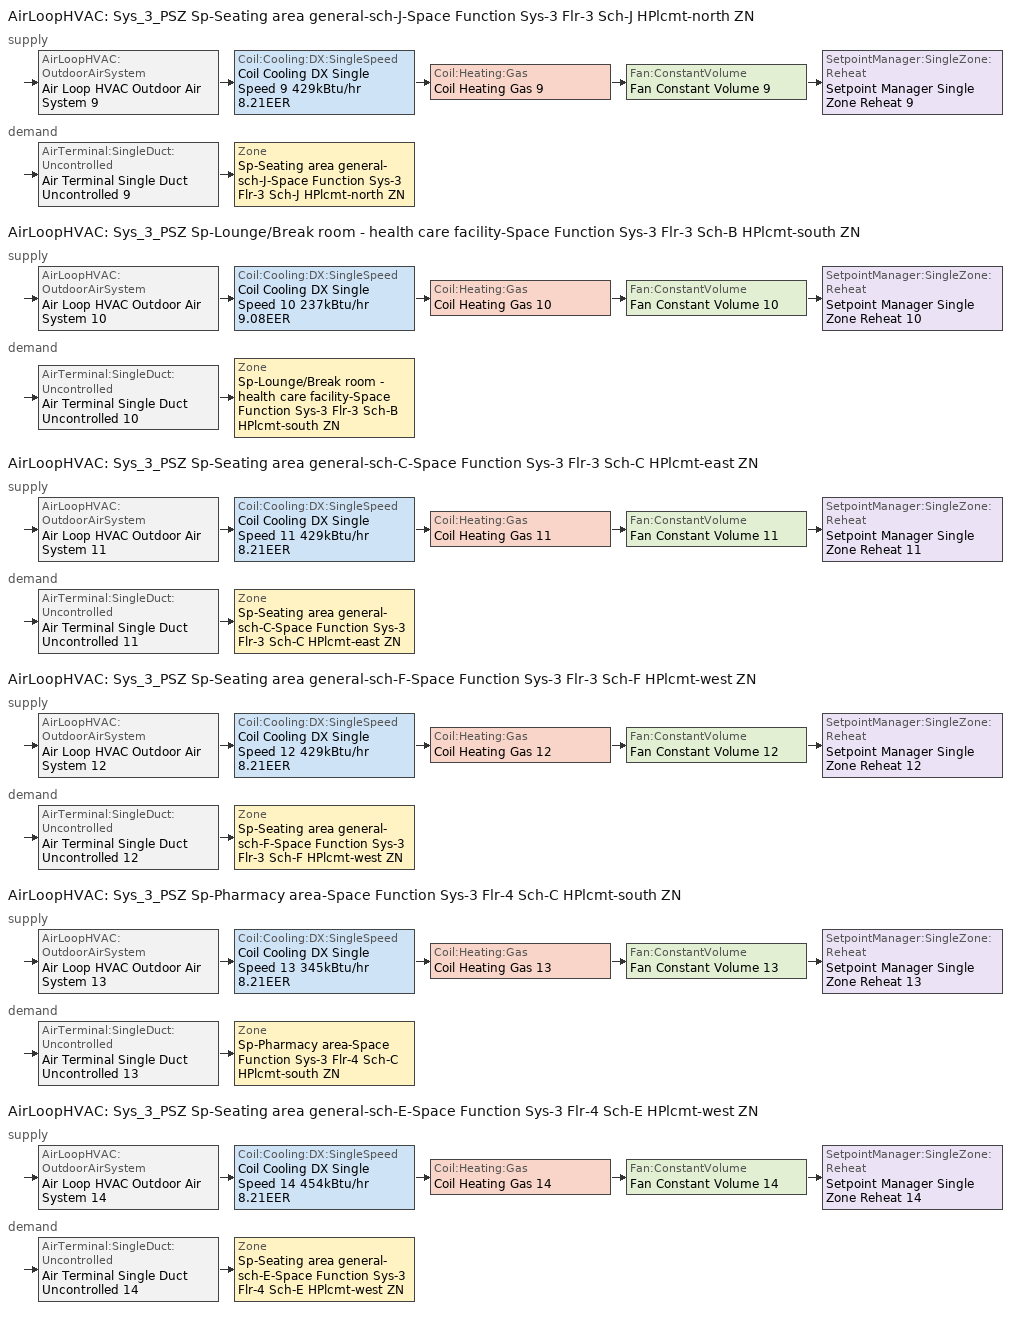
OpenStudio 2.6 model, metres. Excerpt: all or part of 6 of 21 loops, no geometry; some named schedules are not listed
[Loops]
AirLoopHVAC 'Sys_3_PSZ Sp-Seating area general-sch-J-Space Function Sys-3 Flr-3 Sch-J HPlcmt-north ZN'
 supply: AirLoopHVAC:OutdoorAirSystem 'Air Loop HVAC Outdoor Air System 9' > Coil:Cooling:DX:SingleSpeed 'Coil Cooling DX Single Speed 9 429kBtu/hr 8.21EER' > Coil:Heating:Gas 'Coil Heating Gas 9' > Fan:ConstantVolume 'Fan Constant Volume 9' > SetpointManager:SingleZone:Reheat 'Setpoint Manager Single Zone Reheat 9'
 demand: AirTerminal:SingleDuct:Uncontrolled 'Air Terminal Single Duct Uncontrolled 9' > Zone 'Sp-Seating area general-sch-J-Space Function Sys-3 Flr-3 Sch-J HPlcmt-north ZN'
AirLoopHVAC 'Sys_3_PSZ Sp-Lounge/Break room - health care facility-Space Function Sys-3 Flr-3 Sch-B HPlcmt-south ZN'
 supply: AirLoopHVAC:OutdoorAirSystem 'Air Loop HVAC Outdoor Air System 10' > Coil:Cooling:DX:SingleSpeed 'Coil Cooling DX Single Speed 10 237kBtu/hr 9.08EER' > Coil:Heating:Gas 'Coil Heating Gas 10' > Fan:ConstantVolume 'Fan Constant Volume 10' > SetpointManager:SingleZone:Reheat 'Setpoint Manager Single Zone Reheat 10'
 demand: AirTerminal:SingleDuct:Uncontrolled 'Air Terminal Single Duct Uncontrolled 10' > Zone 'Sp-Lounge/Break room - health care facility-Space Function Sys-3 Flr-3 Sch-B HPlcmt-south ZN'
AirLoopHVAC 'Sys_3_PSZ Sp-Seating area general-sch-C-Space Function Sys-3 Flr-3 Sch-C HPlcmt-east ZN'
 supply: AirLoopHVAC:OutdoorAirSystem 'Air Loop HVAC Outdoor Air System 11' > Coil:Cooling:DX:SingleSpeed 'Coil Cooling DX Single Speed 11 429kBtu/hr 8.21EER' > Coil:Heating:Gas 'Coil Heating Gas 11' > Fan:ConstantVolume 'Fan Constant Volume 11' > SetpointManager:SingleZone:Reheat 'Setpoint Manager Single Zone Reheat 11'
 demand: AirTerminal:SingleDuct:Uncontrolled 'Air Terminal Single Duct Uncontrolled 11' > Zone 'Sp-Seating area general-sch-C-Space Function Sys-3 Flr-3 Sch-C HPlcmt-east ZN'
AirLoopHVAC 'Sys_3_PSZ Sp-Seating area general-sch-F-Space Function Sys-3 Flr-3 Sch-F HPlcmt-west ZN'
 supply: AirLoopHVAC:OutdoorAirSystem 'Air Loop HVAC Outdoor Air System 12' > Coil:Cooling:DX:SingleSpeed 'Coil Cooling DX Single Speed 12 429kBtu/hr 8.21EER' > Coil:Heating:Gas 'Coil Heating Gas 12' > Fan:ConstantVolume 'Fan Constant Volume 12' > SetpointManager:SingleZone:Reheat 'Setpoint Manager Single Zone Reheat 12'
 demand: AirTerminal:SingleDuct:Uncontrolled 'Air Terminal Single Duct Uncontrolled 12' > Zone 'Sp-Seating area general-sch-F-Space Function Sys-3 Flr-3 Sch-F HPlcmt-west ZN'
AirLoopHVAC 'Sys_3_PSZ Sp-Pharmacy area-Space Function Sys-3 Flr-4 Sch-C HPlcmt-south ZN'
 supply: AirLoopHVAC:OutdoorAirSystem 'Air Loop HVAC Outdoor Air System 13' > Coil:Cooling:DX:SingleSpeed 'Coil Cooling DX Single Speed 13 345kBtu/hr 8.21EER' > Coil:Heating:Gas 'Coil Heating Gas 13' > Fan:ConstantVolume 'Fan Constant Volume 13' > SetpointManager:SingleZone:Reheat 'Setpoint Manager Single Zone Reheat 13'
 demand: AirTerminal:SingleDuct:Uncontrolled 'Air Terminal Single Duct Uncontrolled 13' > Zone 'Sp-Pharmacy area-Space Function Sys-3 Flr-4 Sch-C HPlcmt-south ZN'
AirLoopHVAC 'Sys_3_PSZ Sp-Seating area general-sch-E-Space Function Sys-3 Flr-4 Sch-E HPlcmt-west ZN'
 supply: AirLoopHVAC:OutdoorAirSystem 'Air Loop HVAC Outdoor Air System 14' > Coil:Cooling:DX:SingleSpeed 'Coil Cooling DX Single Speed 14 454kBtu/hr 8.21EER' > Coil:Heating:Gas 'Coil Heating Gas 14' > Fan:ConstantVolume 'Fan Constant Volume 14' > SetpointManager:SingleZone:Reheat 'Setpoint Manager Single Zone Reheat 14'
 demand: AirTerminal:SingleDuct:Uncontrolled 'Air Terminal Single Duct Uncontrolled 14' > Zone 'Sp-Seating area general-sch-E-Space Function Sys-3 Flr-4 Sch-E HPlcmt-west ZN'
[Sizing:Zone] Zone Cooling Design Supply Air Temperature Input Method=SupplyAirTemperature; Zone Cooling Design Supply Air Temperature {C}=13; Zone Cooling Design Supply Air Temperature Difference {deltaC}=11.11; Zone Heating Design Supply Air Temperature Input Method=SupplyAirTemperature; Zone Heating Design Supply Air Temperature {C}=43; Zone Heating Design Supply Air Temperature Difference {deltaC}=11.11; Zone Cooling Design Supply Air Humidity Ratio {kg-H2O/kg-air}=0.0085; Zone Heating Design Supply Air Humidity Ratio {kg-H2O/kg-air}=0.008; Zone Heating Sizing Factor=1.3; Zone Cooling Sizing Factor=1.1; Cooling Design Air Flow Method=DesignDay; Heating Design Air Flow Method=DesignDay; Account for Dedicated Outdoor Air System=No; Dedicated Outdoor Air System Control Strategy=NeutralSupplyAir; Dedicated Outdoor Air Low Setpoint Temperature for Design {C}=autosize; Dedicated Outdoor Air High Setpoint Temperature for Design {C}=autosize
Sp-Seating area general-sch-J-Space Function Sys-3 Flr-3 Sch-J HPlcmt-north ZN; Sp-Lounge/Break room - health care facility-Space Function Sys-3 Flr-3 Sch-B HPlcmt-south ZN; Sp-Seating area general-sch-C-Space Function Sys-3 Flr-3 Sch-C HPlcmt-east ZN; Sp-Seating area general-sch-F-Space Function Sys-3 Flr-3 Sch-F HPlcmt-west ZN; Sp-Pharmacy area-Space Function Sys-3 Flr-4 Sch-C HPlcmt-south ZN; Sp-Seating area general-sch-E-Space Function Sys-3 Flr-4 Sch-E HPlcmt-west ZN
[Zone equipment]
Sp-Seating area general-sch-J-Space Function Sys-3 Flr-3 Sch-J HPlcmt-north ZN: Air Terminal Single Duct Uncontrolled 9, Zone HVAC Baseboard Convective Water 9
Sp-Lounge/Break room - health care facility-Space Function Sys-3 Flr-3 Sch-B HPlcmt-south ZN: Air Terminal Single Duct Uncontrolled 10, Zone HVAC Baseboard Convective Water 10
Sp-Seating area general-sch-C-Space Function Sys-3 Flr-3 Sch-C HPlcmt-east ZN: Air Terminal Single Duct Uncontrolled 11, Zone HVAC Baseboard Convective Water 11
Sp-Seating area general-sch-F-Space Function Sys-3 Flr-3 Sch-F HPlcmt-west ZN: Air Terminal Single Duct Uncontrolled 12, Zone HVAC Baseboard Convective Water 12
Sp-Pharmacy area-Space Function Sys-3 Flr-4 Sch-C HPlcmt-south ZN: Air Terminal Single Duct Uncontrolled 13, Zone HVAC Baseboard Convective Water 13
Sp-Seating area general-sch-E-Space Function Sys-3 Flr-4 Sch-E HPlcmt-west ZN: Air Terminal Single Duct Uncontrolled 14, Zone HVAC Baseboard Convective Water 14
[AirLoopHVAC] Design Supply Air Flow Rate {m3/s}=AutoSize
Name | Availability Schedule
Sys_3_PSZ Sp-Seating area general-sch-J-Space Function Sys-3 Flr-3 Sch-J HPlcmt-north ZN | Sys_3_PSZ Sp-Seating area general-sch-J-Space Function Sys-3 Flr-3 Sch-J HPlcmt-north ZN Occ Sch
Sys_3_PSZ Sp-Lounge/Break room - health care facility-Space Function Sys-3 Flr-3 Sch-B HPlcmt-south ZN | Sys_3_PSZ Sp-Lounge/Break room - health care facility-Space Function Sys-3 Flr-3 Sch-B HPlcmt-south ZN Occ Sch
Sys_3_PSZ Sp-Seating area general-sch-C-Space Function Sys-3 Flr-3 Sch-C HPlcmt-east ZN | Sys_3_PSZ Sp-Seating area general-sch-C-Space Function Sys-3 Flr-3 Sch-C HPlcmt-east ZN Occ Sch
Sys_3_PSZ Sp-Seating area general-sch-F-Space Function Sys-3 Flr-3 Sch-F HPlcmt-west ZN | Sys_3_PSZ Sp-Seating area general-sch-F-Space Function Sys-3 Flr-3 Sch-F HPlcmt-west ZN Occ Sch
Sys_3_PSZ Sp-Pharmacy area-Space Function Sys-3 Flr-4 Sch-C HPlcmt-south ZN | Sys_3_PSZ Sp-Pharmacy area-Space Function Sys-3 Flr-4 Sch-C HPlcmt-south ZN Occ Sch
Sys_3_PSZ Sp-Seating area general-sch-E-Space Function Sys-3 Flr-4 Sch-E HPlcmt-west ZN | Sys_3_PSZ Sp-Seating area general-sch-E-Space Function Sys-3 Flr-4 Sch-E HPlcmt-west ZN Occ Sch
[Sizing:System] Type of Load to Size On=Sensible; Design Outdoor Air Flow Rate {m3/s}=Autosize; Minimum System Air Flow Ratio=1; Preheat Design Temperature {C}=7; Preheat Design Humidity Ratio {kg-H2O/kg-Air}=0.008; Precool Design Temperature {C}=13; Precool Design Humidity Ratio {kg-H2O/kg-Air}=0.008; Central Cooling Design Supply Air Temperature {C}=13; Central Heating Design Supply Air Temperature {C}=43; Sizing Option=NonCoincident; 100% Outdoor Air in Cooling=No; 100% Outdoor Air in Heating=No; Central Cooling Design Supply Air Humidity Ratio {kg-H2O/kg-Air}=0.0085; Central Heating Design Supply Air Humidity Ratio {kg-H2O/kg-Air}=0.008; Cooling Design Air Flow Method=DesignDay; Cooling Design Air Flow Rate {m3/s}=0; Heating Design Air Flow Method=DesignDay; Heating Design Air Flow Rate {m3/s}=0; System Outdoor Air Method=ZoneSum; Zone Maximum Outdoor Air Fraction=1; Cooling Supply Air Flow Rate Per Floor Area {m3/s-m2}=0.00996765; Cooling Fraction of Autosized Cooling Supply Air Flow Rate=1; Cooling Supply Air Flow Rate Per Unit Cooling Capacity {m3/s-W}=3.94755e-05; Heating Supply Air Flow Rate Per Floor Area {m3/s-m2}=0.00996765; Heating Fraction of Autosized Heating Supply Air Flow Rate=1; Heating Fraction of Autosized Cooling Supply Air Flow Rate=1; Heating Supply Air Flow Rate Per Unit Heating Capacity {m3/s-W}=3.15882e-05; Cooling Design Capacity Method=CoolingDesignCapacity; Cooling Design Capacity {W}=autosize; Cooling Design Capacity Per Floor Area {W/m2}=234.7; Fraction of Autosized Cooling Design Capacity=1; Heating Design Capacity Method=HeatingDesignCapacity; Heating Design Capacity {W}=autosize; Heating Design Capacity Per Floor Area {W/m2}=157; Fraction of Autosized Heating Design Capacity=1; Central Cooling Capacity Control Method=OnOff
Sys_3_PSZ Sp-Seating area general-sch-J-Space Function Sys-3 Flr-3 Sch-J HPlcmt-north ZN; Sys_3_PSZ Sp-Lounge/Break room - health care facility-Space Function Sys-3 Flr-3 Sch-B HPlcmt-south ZN; Sys_3_PSZ Sp-Seating area general-sch-C-Space Function Sys-3 Flr-3 Sch-C HPlcmt-east ZN; Sys_3_PSZ Sp-Seating area general-sch-F-Space Function Sys-3 Flr-3 Sch-F HPlcmt-west ZN; Sys_3_PSZ Sp-Pharmacy area-Space Function Sys-3 Flr-4 Sch-C HPlcmt-south ZN; Sys_3_PSZ Sp-Seating area general-sch-E-Space Function Sys-3 Flr-4 Sch-E HPlcmt-west ZN
[Fan:ConstantVolume] Availability Schedule=Always On Discrete; Fan Efficiency=0.39975; Pressure Rise {Pa}=640; Maximum Flow Rate {m3/s}=AutoSize; Motor Efficiency=0.615
Fan Constant Volume 9; Fan Constant Volume 10; Fan Constant Volume 11; Fan Constant Volume 12; Fan Constant Volume 13; Fan Constant Volume 14
[Coil:Heating:Gas] Availability Schedule=Always On Discrete; Gas Burner Efficiency=0.81; Nominal Capacity {W}=AutoSize; Parasitic Electric Load {W}=0; Part Load Fraction Correlation Curve=FURNACE-EFFPLR-NECB2011; Parasitic Gas Load {W}=0
Coil Heating Gas 9; Coil Heating Gas 10; Coil Heating Gas 11; Coil Heating Gas 12; Coil Heating Gas 13; Coil Heating Gas 14
[Coil:Cooling:DX:SingleSpeed] Availability Schedule=Always On Discrete; Rated Total Cooling Capacity {W}=autosize; Rated Sensible Heat Ratio=autosize; Rated Air Flow Rate {m3/s}=autosize; Rated Evaporator Fan Power Per Volume Flow Rate {W/(m3/s)}=773.3; Total Cooling Capacity Function of Temperature Curve=DXCOOL-NECB2011-REF-CAPFT; Total Cooling Capacity Function of Flow Fraction Curve=DXCOOL-NECB2011-REF-CAPFFLOW; Energy Input Ratio Function of Temperature Curve=DXCOOL-NECB2011-REF-COOLEIRFT; Energy Input Ratio Function of Flow Fraction Curve=DXCOOL-NECB2011-REF-COOLEIRFFLOW; Part Load Fraction Correlation Curve=DXCOOL-NECB2011-REF-COOLPLFFPLR; Condenser Type=AirCooled; Evaporative Condenser Effectiveness=0; Evaporative Condenser Air Flow Rate {m3/s}=Autosize; Evaporative Condenser Pump Rated Power Consumption {W}=Autosize; Crankcase Heater Capacity {W}=0; Maximum Outdoor Dry-Bulb Temperature for Crankcase Heater Operation {C}=0; Basin Heater Capacity {W/K}=0; Basin Heater Setpoint Temperature {C}=10
Name | Rated COP {W/W}
Coil Cooling DX Single Speed 9 429kBtu/hr 8.21EER; Coil Cooling DX Single Speed 11 429kBtu/hr 8.21EER; Coil Cooling DX Single Speed 12 429kBtu/hr 8.21EER | 3.05097
Coil Cooling DX Single Speed 10 237kBtu/hr 9.08EER | 3.23793
Coil Cooling DX Single Speed 13 345kBtu/hr 8.21EER | 2.99721
Coil Cooling DX Single Speed 14 454kBtu/hr 8.21EER | 3.06723
[Controller:OutdoorAir] Minimum Outdoor Air Flow Rate {m3/s}=autosize; Maximum Outdoor Air Flow Rate {m3/s}=Autosize; Economizer Control Type=DifferentialEnthalpy; Economizer Control Action Type=ModulateFlow; Lockout Type=NoLockout; Minimum Limit Type=FixedMinimum; High Humidity Control=No; Heat Recovery Bypass Control Type=BypassWhenOAFlowGreaterThanMinimum
Name | Minimum Outdoor Air Schedule | Controller Mechanical Ventilation
Controller Outdoor Air 9 | Sys_3_PSZ Sp-Seating area general-sch-J-Space Function Sys-3 Flr-3 Sch-J HPlcmt-north ZN Occ Sch | Controller Mechanical Ventilation 9
Controller Outdoor Air 10 | Sys_3_PSZ Sp-Lounge/Break room - health care facility-Space Function Sys-3 Flr-3 Sch-B HPlcmt-south ZN Occ Sch | Controller Mechanical Ventilation 10
Controller Outdoor Air 11 | Sys_3_PSZ Sp-Seating area general-sch-C-Space Function Sys-3 Flr-3 Sch-C HPlcmt-east ZN Occ Sch | Controller Mechanical Ventilation 11
Controller Outdoor Air 12 | Sys_3_PSZ Sp-Seating area general-sch-F-Space Function Sys-3 Flr-3 Sch-F HPlcmt-west ZN Occ Sch | Controller Mechanical Ventilation 12
Controller Outdoor Air 13 | Sys_3_PSZ Sp-Pharmacy area-Space Function Sys-3 Flr-4 Sch-C HPlcmt-south ZN Occ Sch | Controller Mechanical Ventilation 13
Controller Outdoor Air 14 | Sys_3_PSZ Sp-Seating area general-sch-E-Space Function Sys-3 Flr-4 Sch-E HPlcmt-west ZN Occ Sch | Controller Mechanical Ventilation 14
[Controller:MechanicalVentilation] Availability Schedule=Always On Discrete; System Outdoor Air Method=ZoneSum
Controller Mechanical Ventilation 9; Controller Mechanical Ventilation 10; Controller Mechanical Ventilation 11; Controller Mechanical Ventilation 12; Controller Mechanical Ventilation 13; Controller Mechanical Ventilation 14
[AirLoopHVAC:OutdoorAirSystem]
Name | Controller
Air Loop HVAC Outdoor Air System 9 | Controller Outdoor Air 9
Air Loop HVAC Outdoor Air System 10 | Controller Outdoor Air 10
Air Loop HVAC Outdoor Air System 11 | Controller Outdoor Air 11
Air Loop HVAC Outdoor Air System 12 | Controller Outdoor Air 12
Air Loop HVAC Outdoor Air System 13 | Controller Outdoor Air 13
Air Loop HVAC Outdoor Air System 14 | Controller Outdoor Air 14
[SetpointManager:SingleZone:Reheat] Minimum Supply Air Temperature {C}=13; Maximum Supply Air Temperature {C}=43
Name | Control Zone
Setpoint Manager Single Zone Reheat 9 | Sp-Seating area general-sch-J-Space Function Sys-3 Flr-3 Sch-J HPlcmt-north ZN
Setpoint Manager Single Zone Reheat 10 | Sp-Lounge/Break room - health care facility-Space Function Sys-3 Flr-3 Sch-B HPlcmt-south ZN
Setpoint Manager Single Zone Reheat 11 | Sp-Seating area general-sch-C-Space Function Sys-3 Flr-3 Sch-C HPlcmt-east ZN
Setpoint Manager Single Zone Reheat 12 | Sp-Seating area general-sch-F-Space Function Sys-3 Flr-3 Sch-F HPlcmt-west ZN
Setpoint Manager Single Zone Reheat 13 | Sp-Pharmacy area-Space Function Sys-3 Flr-4 Sch-C HPlcmt-south ZN
Setpoint Manager Single Zone Reheat 14 | Sp-Seating area general-sch-E-Space Function Sys-3 Flr-4 Sch-E HPlcmt-west ZN
[AirTerminal:SingleDuct:Uncontrolled] Availability Schedule=Always On Discrete; Maximum Air Flow Rate {m3/s}=AutoSize
Air Terminal Single Duct Uncontrolled 9; Air Terminal Single Duct Uncontrolled 10; Air Terminal Single Duct Uncontrolled 11; Air Terminal Single Duct Uncontrolled 12; Air Terminal Single Duct Uncontrolled 13; Air Terminal Single Duct Uncontrolled 14
[Schedule:Ruleset]
Name | Default Day Schedule | Summer Design Day Schedule | Winter Design Day Schedule
Sys_3_PSZ Sp-Lounge/Break room - health care facility-Space Function Sys-3 Flr-3 Sch-B HPlcmt-south ZN Occ Sch | Sys_3_PSZ Sp-Lounge/Break room - health care facility-Space Function Sys-3 Flr-3 Sch-B HPlcmt-south ZN Occ Sch Default | Sys_3_PSZ Sp-Lounge/Break room - health care facility-Space Function Sys-3 Flr-3 Sch-B HPlcmt-south ZN Occ Sch Summer Design Day | Sys_3_PSZ Sp-Lounge/Break room - health care facility-Space Function Sys-3 Flr-3 Sch-B HPlcmt-south ZN Occ Sch Winter Design Day
Sys_3_PSZ Sp-Pharmacy area-Space Function Sys-3 Flr-4 Sch-C HPlcmt-south ZN Occ Sch | Sys_3_PSZ Sp-Pharmacy area-Space Function Sys-3 Flr-4 Sch-C HPlcmt-south ZN Occ Sch Default | Sys_3_PSZ Sp-Pharmacy area-Space Function Sys-3 Flr-4 Sch-C HPlcmt-south ZN Occ Sch Summer Design Day | Sys_3_PSZ Sp-Pharmacy area-Space Function Sys-3 Flr-4 Sch-C HPlcmt-south ZN Occ Sch Winter Design Day
Sys_3_PSZ Sp-Seating area general-sch-C-Space Function Sys-3 Flr-3 Sch-C HPlcmt-east ZN Occ Sch | Sys_3_PSZ Sp-Seating area general-sch-C-Space Function Sys-3 Flr-3 Sch-C HPlcmt-east ZN Occ Sch Default | Sys_3_PSZ Sp-Seating area general-sch-C-Space Function Sys-3 Flr-3 Sch-C HPlcmt-east ZN Occ Sch Summer Design Day | Sys_3_PSZ Sp-Seating area general-sch-C-Space Function Sys-3 Flr-3 Sch-C HPlcmt-east ZN Occ Sch Winter Design Day
Sys_3_PSZ Sp-Seating area general-sch-E-Space Function Sys-3 Flr-4 Sch-E HPlcmt-west ZN Occ Sch | Sys_3_PSZ Sp-Seating area general-sch-E-Space Function Sys-3 Flr-4 Sch-E HPlcmt-west ZN Occ Sch Default | Sys_3_PSZ Sp-Seating area general-sch-E-Space Function Sys-3 Flr-4 Sch-E HPlcmt-west ZN Occ Sch Summer Design Day | Sys_3_PSZ Sp-Seating area general-sch-E-Space Function Sys-3 Flr-4 Sch-E HPlcmt-west ZN Occ Sch Winter Design Day
Sys_3_PSZ Sp-Seating area general-sch-F-Space Function Sys-3 Flr-3 Sch-F HPlcmt-west ZN Occ Sch | Sys_3_PSZ Sp-Seating area general-sch-F-Space Function Sys-3 Flr-3 Sch-F HPlcmt-west ZN Occ Sch Default | Sys_3_PSZ Sp-Seating area general-sch-F-Space Function Sys-3 Flr-3 Sch-F HPlcmt-west ZN Occ Sch Summer Design Day | Sys_3_PSZ Sp-Seating area general-sch-F-Space Function Sys-3 Flr-3 Sch-F HPlcmt-west ZN Occ Sch Winter Design Day
Sys_3_PSZ Sp-Seating area general-sch-J-Space Function Sys-3 Flr-3 Sch-J HPlcmt-north ZN Occ Sch | Sys_3_PSZ Sp-Seating area general-sch-J-Space Function Sys-3 Flr-3 Sch-J HPlcmt-north ZN Occ Sch Default | Sys_3_PSZ Sp-Seating area general-sch-J-Space Function Sys-3 Flr-3 Sch-J HPlcmt-north ZN Occ Sch Summer Design Day | Sys_3_PSZ Sp-Seating area general-sch-J-Space Function Sys-3 Flr-3 Sch-J HPlcmt-north ZN Occ Sch Winter Design Day
[Schedule:Day]
Sys_3_PSZ Sp-Lounge/Break room - health care facility-Space Function Sys-3 Flr-3 Sch-B HPlcmt-south ZN Occ Sch Default; Sys_3_PSZ Sp-Lounge/Break room - health care facility-Space Function Sys-3 Flr-3 Sch-B HPlcmt-south ZN Occ Sch Winter Design Day; Sys_3_PSZ Sp-Lounge/Break room - health care facility-Space Function Sys-3 Flr-3 Sch-B HPlcmt-south ZN Occ Sch Summer Design Day; Sys_3_PSZ Sp-Seating area general-sch-J-Space Function Sys-3 Flr-3 Sch-J HPlcmt-north ZN Occ Sch Default; Sys_3_PSZ Sp-Seating area general-sch-J-Space Function Sys-3 Flr-3 Sch-J HPlcmt-north ZN Occ Sch Winter Design Day; Sys_3_PSZ Sp-Seating area general-sch-J-Space Function Sys-3 Flr-3 Sch-J HPlcmt-north ZN Occ Sch Summer Design Day: 24, 0, 1
[Schedule:Rule] Schedule Ruleset=Sys_3_PSZ Sp-Seating area general-sch-J-Space Function Sys-3 Flr-3 Sch-J HPlcmt-north ZN Occ Sch; Date Specification Type=DateRange; Start Month=1; Start Day=1; End Month=12
Sys_3_PSZ Sp-Seating area general-sch-J-Space Function Sys-3 Flr-3 Sch-J HPlcmt-north ZN Occ Sch Monday Rule: Rule Order=6; Day Schedule=Sys_3_PSZ Sp-Seating area general-sch-J-Space Function Sys-3 Flr-3 Sch-J HPlcmt-north ZN Occ Sch Monday; Apply Monday=Yes; End Day=25
Sys_3_PSZ Sp-Seating area general-sch-J-Space Function Sys-3 Flr-3 Sch-J HPlcmt-north ZN Occ Sch Tuesday Rule: Rule Order=5; Day Schedule=Sys_3_PSZ Sp-Seating area general-sch-J-Space Function Sys-3 Flr-3 Sch-J HPlcmt-north ZN Occ Sch Tuesday; End Day=26; Apply Tuesday=Yes
Sys_3_PSZ Sp-Seating area general-sch-J-Space Function Sys-3 Flr-3 Sch-J HPlcmt-north ZN Occ Sch Wednesday Rule: Rule Order=4; Day Schedule=Sys_3_PSZ Sp-Seating area general-sch-J-Space Function Sys-3 Flr-3 Sch-J HPlcmt-north ZN Occ Sch Wednesday; End Day=27; Apply Wednesday=Yes
Sys_3_PSZ Sp-Seating area general-sch-J-Space Function Sys-3 Flr-3 Sch-J HPlcmt-north ZN Occ Sch Thursday Rule: Rule Order=3; Day Schedule=Sys_3_PSZ Sp-Seating area general-sch-J-Space Function Sys-3 Flr-3 Sch-J HPlcmt-north ZN Occ Sch Thursday; End Day=28; Apply Thursday=Yes
Sys_3_PSZ Sp-Seating area general-sch-J-Space Function Sys-3 Flr-3 Sch-J HPlcmt-north ZN Occ Sch Friday Rule: Rule Order=2; Day Schedule=Sys_3_PSZ Sp-Seating area general-sch-J-Space Function Sys-3 Flr-3 Sch-J HPlcmt-north ZN Occ Sch Friday; End Day=29; Apply Friday=Yes
Sys_3_PSZ Sp-Seating area general-sch-J-Space Function Sys-3 Flr-3 Sch-J HPlcmt-north ZN Occ Sch Saturday Rule: Rule Order=1; Day Schedule=Sys_3_PSZ Sp-Seating area general-sch-J-Space Function Sys-3 Flr-3 Sch-J HPlcmt-north ZN Occ Sch Saturday; End Day=30; Apply Saturday=Yes
Sys_3_PSZ Sp-Seating area general-sch-J-Space Function Sys-3 Flr-3 Sch-J HPlcmt-north ZN Occ Sch Sunday Rule: Rule Order=0; Day Schedule=Sys_3_PSZ Sp-Seating area general-sch-J-Space Function Sys-3 Flr-3 Sch-J HPlcmt-north ZN Occ Sch Sunday; End Day=31; Apply Sunday=Yes
[Schedule:Constant]
Always On Discrete: Value=1
[Curve:Biquadratic] Minimum Value of x=13; Maximum Value of x=24; Minimum Value of y=24; Maximum Value of y=46
Name | Coefficient1 Constant | Coefficient2 x | Coefficient3 x**2 | Coefficient4 y | Coefficient5 y**2 | Coefficient6 x*y
DXCOOL-NECB2011-REF-CAPFT | 0.867905 | 0.0142459 | 0.00055436 | -0.0075575 | 3.3e-05 | -0.0001918
DXCOOL-NECB2011-REF-COOLEIRFT | 0.116936 | 0.0284933 | -0.0004112 | 0.0214108 | 0.00016103 | -0.0006791
[Curve:Quadratic] Coefficient1 Constant=1; Coefficient2 x=0; Coefficient3 x**2=0; Minimum Value of x=0; Maximum Value of x=1
DXCOOL-NECB2011-REF-CAPFFLOW; DXCOOL-NECB2011-REF-COOLEIRFFLOW
[Curve:Cubic] Maximum Value of x=1
Name | Coefficient1 Constant | Coefficient2 x | Coefficient3 x**2 | Coefficient4 x**3 | Minimum Value of x
DXCOOL-NECB2011-REF-COOLPLFFPLR | 0.0277 | 4.9151 | -8.184 | 4.2702 | 0.7
FURNACE-EFFPLR-NECB2011 | 0.7277 | 1.0667 | -1.5174 | 0.7282 | 0
